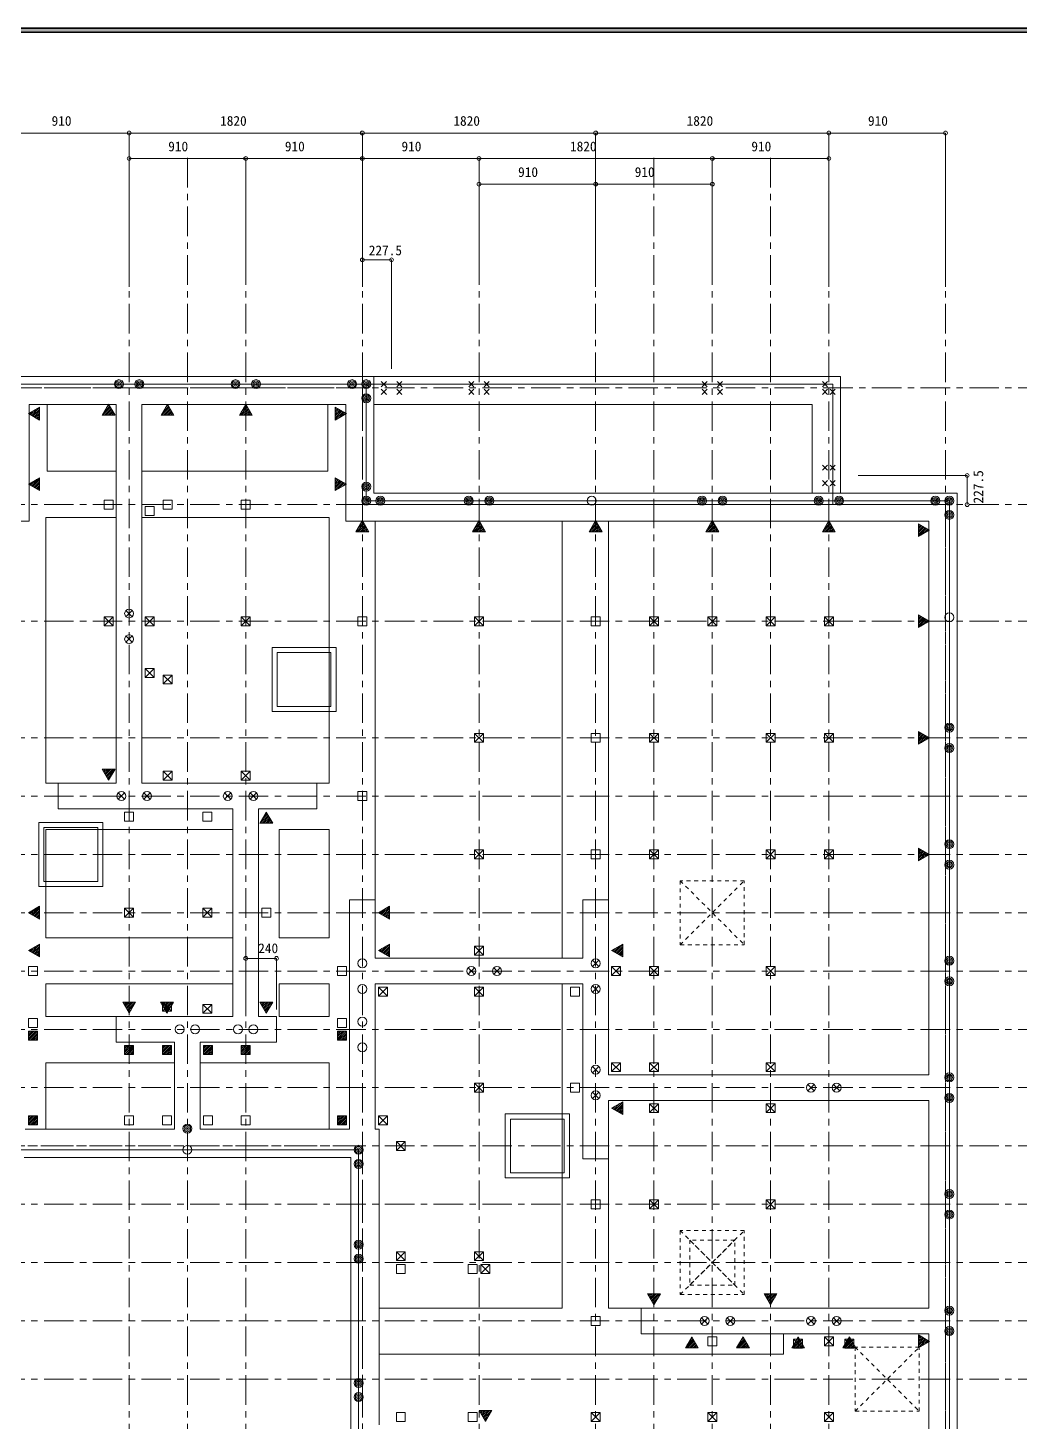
# Model space of a CAD drawing. Units: millimetres on the paper, scale 1:50. Extents: x -297 to 297, y -207 to 207.
# Drawn here: x -66.8 to 88, y -14.3 to 203.3 of the extents above; entities that cross this region are included whole.
import ezdxf
from ezdxf.enums import TextEntityAlignment as Align

# ---------------------------------------------------------------- set-up
doc = ezdxf.new("R2010")
doc.units = ezdxf.units.MM
doc.linetypes.add('USER2', pattern=[7.6, 4.6, -1, 1, -1])
doc.linetypes.add('USER4', pattern=[1.2, 0.6, -0.6])
for name, color, linetype, lineweight in [('0-1_画層21', 9, 'Continuous', 18), ('0-2_画層23', 9, 'Continuous', 18), ('0-3_画層33', 9, 'Continuous', 18), ('0-4_画層40', 9, 'USER2', 18), ('0-5_画層150', 7, 'Continuous', 9)]:
    doc.layers.add(name, color=color, linetype=linetype, lineweight=lineweight)
doc.styles.add('ＭＳ ゴシック', font='')
doc.styles.get('ＭＳ ゴシック').set_extended_font_data('MS Gothic')

msp = doc.modelspace()

# ---------------------------------------------------------------- linework, layer by layer
at = {"layer": '0-1_画層21'}
for p, q in [((-69.208, 186.918), (-51.008, 186.918)), ((-51.008, 186.918), (-51.008, 162.918)), ((-51.008, 186.918), (-14.608, 186.918)), ((-51.008, 186.918), (-51.008, 162.918)), ((-14.608, 186.918), (-14.608, 162.918)), ((-14.608, 186.918), (21.792, 186.918)), ((-14.608, 186.918), (-14.608, 162.918)), ((21.792, 186.918), (21.792, 162.918)), ((21.792, 186.918), (58.192, 186.918)), ((21.792, 186.918), (21.792, 162.918)), ((58.192, 186.918), (58.192, 162.918)), ((58.192, 186.918), (76.392, 186.918)), ((58.192, 186.918), (58.192, 162.918)), ((76.392, 186.918), (76.392, 162.918)), ((-51.008, 182.931), (-32.808, 182.931)), ((-51.008, 182.931), (-51.008, 166.931)), ((-32.808, 182.931), (-32.808, 166.931)), ((-32.808, 182.931), (-14.608, 182.931)), ((-32.808, 182.931), (-32.808, 166.931)), ((-14.608, 182.931), (-14.608, 166.931)), ((-14.608, 182.931), (3.592, 182.931)), ((-14.608, 182.931), (-14.608, 166.931)), ((3.592, 182.931), (3.592, 166.931)), ((3.592, 182.931), (39.992, 182.931)), ((3.592, 182.931), (3.592, 166.931)), ((39.992, 182.931), (39.992, 166.931)), ((39.992, 182.931), (58.192, 182.931)), ((39.992, 182.931), (39.992, 166.931)), ((58.192, 182.931), (58.192, 166.931)), ((3.592, 178.931), (21.792, 178.931)), ((3.592, 178.931), (3.592, 166.931)), ((21.792, 178.931), (39.992, 178.931)), ((21.792, 178.931), (21.792, 166.931)), ((21.792, 178.931), (21.792, 166.931)), ((39.992, 178.931), (39.992, 166.931)), ((-71.008, 148.924), (-12.808, 148.924)), ((-12.808, 148.924), (59.992, 148.924)), ((-12.808, 148.924), (-12.808, 130.724)), ((59.992, 148.924), (59.992, 130.724)), ((-53.008, 144.524), (-66.608, 144.524)), ((-66.608, 144.524), (-66.608, 126.324)), ((-63.808, 144.524), (-63.808, 134.124)), ((-53.008, 85.424), (-53.008, 144.524)), ((-17.208, 144.524), (-49.008, 144.524)), ((-49.008, 144.524), (-49.008, 85.424)), ((-20.008, 134.124), (-20.008, 144.524)), ((-17.208, 126.324), (-17.208, 144.524)), ((55.592, 144.524), (-12.808, 144.524)), ((55.592, 130.724), (55.592, 144.524)), ((-63.808, 134.124), (-53.008, 134.124)), ((-49.008, 134.124), (-20.008, 134.124)), ((-12.808, 130.724), (78.192, 130.724)), ((78.192, 130.724), (78.192, -73.076)), ((-66.608, 126.324), (-157.608, 126.324)), ((-64.008, 126.924), (-64.008, 85.424)), ((-53.008, 126.924), (-64.008, 126.924)), ((-19.808, 126.924), (-49.008, 126.924)), ((-19.808, 85.424), (-19.808, 126.924)), ((73.792, 126.324), (-17.208, 126.324)), ((-12.608, 126.324), (-12.608, 67.224)), ((16.592, 65.224), (16.592, 126.324)), ((23.792, 126.324), (23.792, 67.224)), ((73.792, 39.924), (73.792, 126.324)), ((-64.008, 85.424), (-62.108, 85.424)), ((-62.108, 85.424), (-53.008, 85.424)), ((-62.108, 81.424), (-62.108, 85.424)), ((-49.008, 85.424), (-21.708, 85.424)), ((-21.708, 85.424), (-19.808, 85.424)), ((-34.808, 81.424), (-62.108, 81.424)), ((-34.808, 49.024), (-34.808, 81.424)), ((-30.808, 81.424), (-30.808, 49.024)), ((-64.008, 78.224), (-64.008, 65.224)), ((-60.108, 78.224), (-64.008, 78.224)), ((-34.808, 78.224), (-62.108, 78.224)), ((-21.708, 78.224), (-27.608, 78.224)), ((-27.608, 78.224), (-27.608, 61.324)), ((-19.808, 78.224), (-23.708, 78.224)), ((-19.808, 65.224), (-19.808, 78.224)), ((-64.008, 67.224), (-64.008, 61.324)), ((-19.808, 61.324), (-19.808, 67.224)), ((-12.608, 67.224), (-12.608, 58.124)), ((16.592, 58.124), (16.592, 67.224)), ((19.792, 67.224), (23.792, 67.224)), ((19.792, 58.124), (19.792, 67.224)), ((23.792, 67.224), (23.792, 39.924)), ((-64.008, 61.324), (-34.808, 61.324)), ((-27.608, 61.324), (-19.808, 61.324)), ((-32.808, 58.092), (-28.008, 58.092)), ((-32.808, 58.092), (-32.808, 49.092)), ((-28.008, 58.092), (-28.008, 50.139)), ((-12.608, 58.124), (19.792, 58.124)), ((-64.008, 54.124), (-64.008, 49.024)), ((-34.808, 54.124), (-64.008, 54.124)), ((-19.808, 54.124), (-27.608, 54.124)), ((-27.608, 54.124), (-27.608, 49.024)), ((-19.808, 49.024), (-19.808, 54.124)), ((19.792, 54.124), (-12.608, 54.124)), ((-12.608, 54.124), (-12.608, 31.424)), ((16.592, 26.824), (16.592, 54.124)), ((-64.008, 49.024), (-53.008, 49.024)), ((-53.008, 49.024), (-34.808, 49.024)), ((-53.008, 45.024), (-53.008, 49.024)), ((-30.808, 49.024), (-28.008, 49.024)), ((-27.608, 49.024), (-19.808, 49.024)), ((-43.908, 45.024), (-53.008, 45.024)), ((-43.908, 31.424), (-43.908, 45.024)), ((-39.908, 45.024), (-39.908, 31.424)), ((-64.008, 41.824), (-64.008, 31.424)), ((-51.008, 41.824), (-64.008, 41.824)), ((-43.908, 41.824), (-51.008, 41.824)), ((-28.008, 41.824), (-39.908, 41.824)), ((-19.808, 41.824), (-28.008, 41.824)), ((-19.808, 31.424), (-19.808, 41.824)), ((23.792, 39.924), (73.792, 39.924)), ((73.792, 35.924), (23.792, 35.924)), ((23.792, 35.924), (23.792, 26.824)), ((73.792, 3.524), (73.792, 35.924)), ((-67.208, 31.424), (-43.908, 31.424)), ((-39.908, 31.424), (-16.608, 31.424)), ((-12.608, 31.424), (-12.008, 31.424)), ((-12.008, 31.424), (-12.008, -14.676)), ((16.592, 3.524), (16.592, 28.824)), ((-16.408, 27.024), (-67.408, 27.024)), ((-16.408, -69.476), (-16.408, 27.024)), ((23.792, 26.824), (23.792, 3.524)), ((-12.008, 3.524), (16.592, 3.524)), ((23.792, 3.524), (28.892, 3.524)), ((28.892, 3.524), (51.092, 3.524)), ((47.092, 3.524), (73.792, 3.524)), ((73.792, -0.476), (47.092, -0.476)), ((73.792, -68.676), (73.792, -0.476)), ((30.892, -3.676), (-12.008, -3.676))]:
    msp.add_line(p, q, dxfattribs=at)
for points in [[(-14.608, 167.124), (-10.058, 167.124), (-10.058, 150.124)], [(79.765, 128.924), (79.765, 133.474), (62.765, 133.474)], [(-21.708, 85.424), (-21.708, 81.424), (-30.808, 81.424)], [(-16.608, 31.424), (-16.608, 67.224), (-12.608, 67.224)], [(23.792, 26.824), (19.792, 26.824), (19.792, 54.124)], [(-28.008, 49.024), (-28.008, 45.024), (-39.908, 45.024)], [(51.092, -0.476), (28.892, -0.476), (28.892, 3.524)], [(51.092, -0.476), (51.092, -3.676), (28.892, -3.676)]]:
    msp.add_lwpolyline(points, dxfattribs=at)
for centre in [(-51.008, 186.918), (-51.008, 186.918), (-14.608, 186.918), (-14.608, 186.918), (21.792, 186.918), (21.792, 186.918), (58.192, 186.918), (58.192, 186.918), (76.392, 186.918), (-51.008, 182.931), (-32.808, 182.931), (-32.808, 182.931), (-14.608, 182.931), (-14.608, 182.931), (3.592, 182.931), (3.592, 182.931), (39.992, 182.931), (39.992, 182.931), (58.192, 182.931), (3.592, 178.931), (21.792, 178.931), (21.792, 178.931), (39.992, 178.931), (-14.608, 167.124), (-10.058, 167.124), (79.765, 133.474), (79.765, 128.924), (-32.808, 58.092), (-28.008, 58.092)]:
    msp.add_circle(centre, 0.3, dxfattribs=at)
at = {"layer": '0-2_画層23'}
for p, q in [((-11.658, 147.324), (-10.858, 148.124)), ((-10.858, 147.324), (-11.658, 148.124)), ((-9.258, 147.324), (-8.458, 148.124)), ((-8.458, 147.324), (-9.258, 148.124)), ((1.992, 147.324), (2.792, 148.124)), ((2.792, 147.324), (1.992, 148.124)), ((4.392, 147.324), (5.192, 148.124)), ((5.192, 147.324), (4.392, 148.124)), ((38.392, 147.324), (39.192, 148.124)), ((39.192, 147.324), (38.392, 148.124)), ((40.792, 147.324), (41.592, 148.124)), ((41.592, 147.324), (40.792, 148.124)), ((57.192, 147.324), (57.992, 148.124)), ((57.992, 147.324), (57.192, 148.124)), ((-11.658, 146.124), (-10.858, 146.924)), ((-10.858, 146.124), (-11.658, 146.924)), ((-9.258, 146.124), (-8.458, 146.924)), ((-8.458, 146.124), (-9.258, 146.924)), ((1.992, 146.124), (2.792, 146.924)), ((2.792, 146.124), (1.992, 146.924)), ((4.392, 146.124), (5.192, 146.924)), ((5.192, 146.124), (4.392, 146.924)), ((38.392, 146.124), (39.192, 146.924)), ((39.192, 146.124), (38.392, 146.924)), ((40.792, 146.124), (41.592, 146.924)), ((41.592, 146.124), (40.792, 146.924)), ((57.192, 146.124), (57.992, 146.924)), ((57.992, 146.124), (57.192, 146.924)), ((58.392, 146.124), (59.192, 146.924)), ((59.192, 146.124), (58.392, 146.924)), ((-66.38, 142.935), (-65.484, 143.831)), ((-66.201, 142.831), (-64.976, 144.056)), ((-66.021, 142.728), (-64.976, 143.773)), ((-55.14, 142.892), (-53.915, 144.117)), ((-54.915, 143.4), (-54.019, 144.296)), ((-54.857, 142.892), (-53.812, 143.938)), ((-54.574, 142.892), (-53.708, 143.758)), ((-54.529, 144.069), (-54.122, 144.475)), ((-45.94, 142.892), (-44.715, 144.117)), ((-45.715, 143.4), (-44.819, 144.296)), ((-45.657, 142.892), (-44.612, 143.938)), ((-45.374, 142.892), (-44.508, 143.758)), ((-45.329, 144.069), (-44.922, 144.475)), ((-33.74, 142.892), (-32.515, 144.117)), ((-33.515, 143.4), (-32.619, 144.296)), ((-33.457, 142.892), (-32.412, 143.938)), ((-33.174, 142.892), (-32.308, 143.758)), ((-33.129, 144.069), (-32.722, 144.475)), ((-18.84, 143.89), (-18.691, 144.038)), ((-18.84, 143.607), (-18.512, 143.935)), ((-18.84, 143.324), (-18.333, 143.831)), ((-18.84, 143.041), (-18.153, 143.728)), ((-18.84, 142.758), (-17.974, 143.624)), ((-66.559, 143.038), (-66.153, 143.445)), ((-65.842, 142.624), (-64.976, 143.49)), ((-65.663, 142.521), (-64.976, 143.207)), ((-65.483, 142.417), (-64.976, 142.925)), ((-65.304, 142.314), (-64.976, 142.642)), ((-65.125, 142.21), (-64.976, 142.359)), ((-54.291, 142.892), (-53.605, 143.579)), ((-54.008, 142.892), (-53.501, 143.4)), ((-53.726, 142.892), (-53.397, 143.22)), ((-53.443, 142.892), (-53.294, 143.041)), ((-45.091, 142.892), (-44.405, 143.579)), ((-44.808, 142.892), (-44.301, 143.4)), ((-44.526, 142.892), (-44.197, 143.22)), ((-44.243, 142.892), (-44.094, 143.041)), ((-32.891, 142.892), (-32.205, 143.579)), ((-32.608, 142.892), (-32.101, 143.4)), ((-32.326, 142.892), (-31.997, 143.22)), ((-32.043, 142.892), (-31.894, 143.041)), ((-18.84, 142.475), (-17.795, 143.521)), ((-18.84, 142.193), (-17.615, 143.417)), ((-18.332, 142.417), (-17.436, 143.314)), ((-17.663, 142.804), (-17.257, 143.21)), ((57.192, 134.274), (57.992, 135.074)), ((57.992, 134.274), (57.192, 135.074)), ((58.392, 134.274), (59.192, 135.074)), ((59.192, 134.274), (58.392, 135.074)), ((-66.38, 131.935), (-65.484, 132.831)), ((-66.201, 131.831), (-64.976, 133.056)), ((-66.021, 131.728), (-64.976, 132.773)), ((-18.84, 132.89), (-18.691, 133.038)), ((-18.84, 132.607), (-18.512, 132.935)), ((-18.84, 132.324), (-18.333, 132.831)), ((-66.559, 132.038), (-66.153, 132.445)), ((-65.842, 131.624), (-64.976, 132.49)), ((-65.663, 131.521), (-64.976, 132.207)), ((-65.483, 131.417), (-64.976, 131.925)), ((-65.304, 131.314), (-64.976, 131.642)), ((-65.125, 131.21), (-64.976, 131.359)), ((-18.84, 132.041), (-18.153, 132.728)), ((-18.84, 131.758), (-17.974, 132.624)), ((-18.84, 131.475), (-17.795, 132.521)), ((-18.84, 131.193), (-17.615, 132.417)), ((-18.332, 131.417), (-17.436, 132.314)), ((-17.663, 131.804), (-17.257, 132.21)), ((57.192, 131.874), (57.992, 132.674)), ((57.992, 131.874), (57.192, 132.674)), ((58.392, 131.874), (59.192, 132.674)), ((59.192, 131.874), (58.392, 132.674)), ((-14.929, 125.869), (-14.522, 126.275)), ((3.271, 125.869), (3.678, 126.275)), ((21.471, 125.869), (21.878, 126.275)), ((39.671, 125.869), (40.078, 126.275)), ((57.871, 125.869), (58.278, 126.275)), ((-15.54, 124.692), (-14.315, 125.917)), ((-15.315, 125.2), (-14.419, 126.096)), ((-15.257, 124.692), (-14.212, 125.738)), ((-14.974, 124.692), (-14.108, 125.558)), ((-14.691, 124.692), (-14.005, 125.379)), ((-14.408, 124.692), (-13.901, 125.2)), ((-14.126, 124.692), (-13.797, 125.02)), ((-13.843, 124.692), (-13.694, 124.841)), ((2.66, 124.692), (3.885, 125.917)), ((2.885, 125.2), (3.781, 126.096)), ((2.943, 124.692), (3.988, 125.738)), ((3.226, 124.692), (4.092, 125.558)), ((3.509, 124.692), (4.195, 125.379)), ((3.792, 124.692), (4.299, 125.2)), ((4.074, 124.692), (4.403, 125.02)), ((4.357, 124.692), (4.506, 124.841)), ((20.86, 124.692), (22.085, 125.917)), ((21.085, 125.2), (21.981, 126.096)), ((21.143, 124.692), (22.188, 125.738)), ((21.426, 124.692), (22.292, 125.558)), ((21.709, 124.692), (22.395, 125.379)), ((21.992, 124.692), (22.499, 125.2)), ((22.274, 124.692), (22.603, 125.02)), ((22.557, 124.692), (22.706, 124.841)), ((39.06, 124.692), (40.285, 125.917)), ((39.285, 125.2), (40.181, 126.096)), ((39.343, 124.692), (40.388, 125.738)), ((39.626, 124.692), (40.492, 125.558)), ((39.909, 124.692), (40.595, 125.379)), ((40.192, 124.692), (40.699, 125.2)), ((40.474, 124.692), (40.803, 125.02)), ((40.757, 124.692), (40.906, 124.841)), ((57.26, 124.692), (58.485, 125.917)), ((57.485, 125.2), (58.381, 126.096)), ((57.543, 124.692), (58.588, 125.738)), ((57.826, 124.692), (58.692, 125.558)), ((58.109, 124.692), (58.795, 125.379)), ((58.392, 124.692), (58.899, 125.2)), ((58.674, 124.692), (59.003, 125.02)), ((58.957, 124.692), (59.106, 124.841)), ((72.16, 125.69), (72.309, 125.838)), ((72.16, 125.407), (72.488, 125.735)), ((72.16, 125.124), (72.667, 125.631)), ((72.16, 124.841), (72.847, 125.528)), ((72.16, 124.558), (73.026, 125.424)), ((72.16, 124.275), (73.205, 125.321)), ((72.16, 123.993), (73.385, 125.217)), ((72.668, 124.217), (73.564, 125.114)), ((73.337, 124.604), (73.743, 125.01)), ((-54.908, 110.024), (-53.508, 111.424)), ((-53.508, 110.024), (-54.908, 111.424)), ((-51.503, 111.429), (-50.513, 112.419)), ((-50.513, 111.429), (-51.503, 112.419)), ((-48.508, 110.024), (-47.108, 111.424)), ((-47.108, 110.024), (-48.508, 111.424)), ((-33.508, 110.024), (-32.108, 111.424)), ((-32.108, 110.024), (-33.508, 111.424)), ((2.892, 110.024), (4.292, 111.424)), ((4.292, 110.024), (2.892, 111.424)), ((30.192, 110.024), (31.592, 111.424)), ((31.592, 110.024), (30.192, 111.424)), ((39.292, 110.024), (40.692, 111.424)), ((40.692, 110.024), (39.292, 111.424)), ((48.392, 110.024), (49.792, 111.424)), ((49.792, 110.024), (48.392, 111.424)), ((57.492, 110.024), (58.892, 111.424)), ((58.892, 110.024), (57.492, 111.424)), ((72.16, 111.49), (72.309, 111.638)), ((72.16, 111.207), (72.488, 111.535)), ((72.16, 110.924), (72.667, 111.431)), ((72.16, 110.641), (72.847, 111.328)), ((72.16, 110.358), (73.026, 111.224)), ((72.16, 110.075), (73.205, 111.121)), ((72.16, 109.793), (73.385, 111.017)), ((72.668, 110.017), (73.564, 110.914)), ((73.337, 110.404), (73.743, 110.81)), ((-51.503, 107.429), (-50.513, 108.419)), ((-50.513, 107.429), (-51.503, 108.419)), ((-48.508, 101.924), (-47.108, 103.324)), ((-47.108, 101.924), (-48.508, 103.324)), ((-45.708, 100.924), (-44.308, 102.324)), ((-44.308, 100.924), (-45.708, 102.324)), ((2.892, 91.824), (4.292, 93.224)), ((4.292, 91.824), (2.892, 93.224)), ((30.192, 91.824), (31.592, 93.224)), ((31.592, 91.824), (30.192, 93.224)), ((48.392, 91.824), (49.792, 93.224)), ((49.792, 91.824), (48.392, 93.224)), ((57.492, 91.824), (58.892, 93.224)), ((58.892, 91.824), (57.492, 93.224)), ((72.16, 93.29), (72.309, 93.438)), ((72.16, 93.007), (72.488, 93.335)), ((72.16, 92.724), (72.667, 93.231)), ((72.16, 92.441), (72.847, 93.128)), ((72.16, 92.158), (73.026, 93.024)), ((72.16, 91.875), (73.205, 92.921)), ((72.16, 91.593), (73.385, 92.817)), ((72.668, 91.817), (73.564, 92.714)), ((73.337, 92.204), (73.743, 92.61)), ((-55.122, 87.508), (-54.973, 87.656)), ((-55.019, 87.328), (-54.691, 87.656)), ((-54.915, 87.149), (-54.408, 87.656)), ((-54.812, 86.97), (-54.125, 87.656)), ((-54.708, 86.79), (-53.842, 87.656)), ((-54.605, 86.611), (-53.559, 87.656)), ((-54.501, 86.432), (-53.276, 87.656)), ((-54.397, 86.252), (-53.501, 87.149)), ((-45.708, 85.924), (-44.308, 87.324)), ((-44.308, 85.924), (-45.708, 87.324)), ((-33.508, 85.924), (-32.108, 87.324)), ((-32.108, 85.924), (-33.508, 87.324)), ((-54.294, 86.073), (-53.888, 86.479)), ((-52.703, 82.929), (-51.713, 83.919)), ((-51.713, 82.929), (-52.703, 83.919)), ((-48.703, 82.929), (-47.713, 83.919)), ((-47.713, 82.929), (-48.703, 83.919)), ((-36.103, 82.929), (-35.113, 83.919)), ((-35.113, 82.929), (-36.103, 83.919)), ((-32.103, 82.929), (-31.113, 83.919)), ((-31.113, 82.929), (-32.103, 83.919)), ((-30.315, 79.7), (-29.419, 80.596)), ((-29.929, 80.369), (-29.522, 80.775)), ((-30.54, 79.192), (-29.315, 80.417)), ((-30.257, 79.192), (-29.212, 80.238)), ((-29.974, 79.192), (-29.108, 80.058)), ((-29.691, 79.192), (-29.005, 79.879)), ((-29.408, 79.192), (-28.901, 79.7)), ((-29.126, 79.192), (-28.797, 79.52)), ((-28.843, 79.192), (-28.694, 79.341)), ((2.892, 73.624), (4.292, 75.024)), ((4.292, 73.624), (2.892, 75.024)), ((30.192, 73.624), (31.592, 75.024)), ((31.592, 73.624), (30.192, 75.024)), ((48.392, 73.624), (49.792, 75.024)), ((49.792, 73.624), (48.392, 75.024)), ((57.492, 73.624), (58.892, 75.024)), ((58.892, 73.624), (57.492, 75.024)), ((72.16, 75.09), (72.309, 75.238)), ((72.16, 74.807), (72.488, 75.135)), ((72.16, 74.524), (72.667, 75.031)), ((72.16, 74.241), (72.847, 74.928)), ((72.16, 73.958), (73.026, 74.824)), ((72.16, 73.675), (73.205, 74.721)), ((72.16, 73.393), (73.385, 74.617)), ((72.668, 73.617), (73.564, 74.514)), ((73.337, 74.004), (73.743, 74.41)), ((-66.559, 65.138), (-66.153, 65.545)), ((-66.38, 65.035), (-65.484, 65.931)), ((-66.201, 64.931), (-64.976, 66.156)), ((-66.021, 64.828), (-64.976, 65.873)), ((-65.842, 64.724), (-64.976, 65.59)), ((-65.663, 64.621), (-64.976, 65.307)), ((-51.708, 64.524), (-50.308, 65.924)), ((-50.308, 64.524), (-51.708, 65.924)), ((-39.508, 64.524), (-38.108, 65.924)), ((-38.108, 64.524), (-39.508, 65.924)), ((-11.959, 65.138), (-11.553, 65.545)), ((-11.78, 65.035), (-10.884, 65.931)), ((-11.601, 64.931), (-10.376, 66.156)), ((-11.421, 64.828), (-10.376, 65.873)), ((-11.242, 64.724), (-10.376, 65.59)), ((-11.063, 64.621), (-10.376, 65.307)), ((-65.483, 64.517), (-64.976, 65.025)), ((-65.304, 64.414), (-64.976, 64.742)), ((-65.125, 64.31), (-64.976, 64.459)), ((-10.883, 64.517), (-10.376, 65.025)), ((-10.704, 64.414), (-10.376, 64.742)), ((-10.525, 64.31), (-10.376, 64.459)), ((-66.559, 59.238), (-66.153, 59.645)), ((-66.38, 59.135), (-65.484, 60.031)), ((-66.201, 59.031), (-64.976, 60.256)), ((-66.021, 58.928), (-64.976, 59.973)), ((-65.842, 58.824), (-64.976, 59.69)), ((-65.663, 58.721), (-64.976, 59.407)), ((-65.483, 58.617), (-64.976, 59.125)), ((-65.304, 58.514), (-64.976, 58.842)), ((-11.959, 59.238), (-11.553, 59.645)), ((-11.78, 59.135), (-10.884, 60.031)), ((-11.601, 59.031), (-10.376, 60.256)), ((-11.421, 58.928), (-10.376, 59.973)), ((-11.242, 58.824), (-10.376, 59.69)), ((-11.063, 58.721), (-10.376, 59.407)), ((-10.883, 58.617), (-10.376, 59.125)), ((-10.704, 58.514), (-10.376, 58.842)), ((2.892, 58.624), (4.292, 60.024)), ((4.292, 58.624), (2.892, 60.024)), ((24.441, 59.238), (24.847, 59.645)), ((24.62, 59.135), (25.516, 60.031)), ((24.799, 59.031), (26.024, 60.256)), ((24.979, 58.928), (26.024, 59.973)), ((25.158, 58.824), (26.024, 59.69)), ((25.337, 58.721), (26.024, 59.407)), ((25.517, 58.617), (26.024, 59.125)), ((25.696, 58.514), (26.024, 58.842)), ((-65.125, 58.41), (-64.976, 58.559)), ((-10.525, 58.41), (-10.376, 58.559)), ((1.897, 55.629), (2.887, 56.619)), ((2.887, 55.629), (1.897, 56.619)), ((5.897, 55.629), (6.887, 56.619)), ((6.887, 55.629), (5.897, 56.619)), ((21.297, 56.829), (22.287, 57.819)), ((22.287, 56.829), (21.297, 57.819)), ((24.292, 55.424), (25.692, 56.824)), ((25.692, 55.424), (24.292, 56.824)), ((25.875, 58.41), (26.024, 58.559)), ((30.192, 55.424), (31.592, 56.824)), ((31.592, 55.424), (30.192, 56.824)), ((48.392, 55.424), (49.792, 56.824)), ((49.792, 55.424), (48.392, 56.824)), ((-12.108, 52.224), (-10.708, 53.624)), ((-10.708, 52.224), (-12.108, 53.624)), ((2.892, 52.224), (4.292, 53.624)), ((4.292, 52.224), (2.892, 53.624)), ((21.297, 52.829), (22.287, 53.819)), ((22.287, 52.829), (21.297, 53.819)), ((-51.922, 51.108), (-51.773, 51.256)), ((-51.819, 50.928), (-51.491, 51.256)), ((-51.715, 50.749), (-51.208, 51.256)), ((-51.612, 50.57), (-50.925, 51.256)), ((-51.508, 50.39), (-50.642, 51.256)), ((-51.405, 50.211), (-50.359, 51.256)), ((-51.301, 50.032), (-50.076, 51.256)), ((-51.197, 49.852), (-50.301, 50.749)), ((-51.094, 49.673), (-50.688, 50.079)), ((-46.022, 51.108), (-45.873, 51.256)), ((-45.919, 50.928), (-45.591, 51.256)), ((-45.815, 50.749), (-45.308, 51.256)), ((-45.808, 49.874), (-44.408, 51.274)), ((-44.408, 49.874), (-45.808, 51.274)), ((-45.712, 50.57), (-45.025, 51.256)), ((-45.608, 50.39), (-44.742, 51.256)), ((-45.505, 50.211), (-44.459, 51.256)), ((-45.401, 50.032), (-44.176, 51.256)), ((-45.297, 49.852), (-44.401, 50.749)), ((-45.194, 49.673), (-44.788, 50.079)), ((-39.508, 49.524), (-38.108, 50.924)), ((-38.108, 49.524), (-39.508, 50.924)), ((-30.522, 51.108), (-30.373, 51.256)), ((-30.419, 50.928), (-30.091, 51.256)), ((-30.315, 50.749), (-29.808, 51.256)), ((-30.212, 50.57), (-29.525, 51.256)), ((-30.108, 50.39), (-29.242, 51.256)), ((-30.005, 50.211), (-28.959, 51.256)), ((-29.901, 50.032), (-28.676, 51.256)), ((-29.797, 49.852), (-28.901, 50.749)), ((-29.694, 49.673), (-29.288, 50.079)), ((-66.708, 45.324), (-65.308, 46.724)), ((-66.708, 45.607), (-65.591, 46.724)), ((-66.708, 45.89), (-65.874, 46.724)), ((-66.708, 46.173), (-66.157, 46.724)), ((-66.708, 46.456), (-66.439, 46.724)), ((-66.425, 45.324), (-65.308, 46.441)), ((-66.142, 45.324), (-65.308, 46.159)), ((-65.86, 45.324), (-65.308, 45.876)), ((-18.508, 45.324), (-17.108, 46.724)), ((-18.508, 45.607), (-17.391, 46.724)), ((-18.508, 45.89), (-17.674, 46.724)), ((-18.508, 46.173), (-17.957, 46.724)), ((-18.508, 46.456), (-18.239, 46.724)), ((-18.225, 45.324), (-17.108, 46.441)), ((-17.942, 45.324), (-17.108, 46.159)), ((-17.66, 45.324), (-17.108, 45.876)), ((-65.577, 45.324), (-65.308, 45.593)), ((-51.708, 43.124), (-50.308, 44.524)), ((-51.708, 43.407), (-50.591, 44.524)), ((-51.708, 43.69), (-50.874, 44.524)), ((-51.708, 43.973), (-51.157, 44.524)), ((-51.708, 44.256), (-51.439, 44.524)), ((-51.425, 43.124), (-50.308, 44.241)), ((-51.142, 43.124), (-50.308, 43.959)), ((-50.86, 43.124), (-50.308, 43.676)), ((-45.808, 43.124), (-44.408, 44.524)), ((-45.808, 43.407), (-44.691, 44.524)), ((-45.808, 43.69), (-44.974, 44.524)), ((-45.808, 43.973), (-45.257, 44.524)), ((-45.808, 44.256), (-45.539, 44.524)), ((-45.525, 43.124), (-44.408, 44.241)), ((-45.242, 43.124), (-44.408, 43.959)), ((-44.96, 43.124), (-44.408, 43.676)), ((-39.408, 43.124), (-38.008, 44.524)), ((-39.408, 43.407), (-38.291, 44.524)), ((-39.408, 43.69), (-38.574, 44.524)), ((-39.408, 43.973), (-38.857, 44.524)), ((-39.408, 44.256), (-39.139, 44.524)), ((-39.125, 43.124), (-38.008, 44.241)), ((-38.842, 43.124), (-38.008, 43.959)), ((-38.56, 43.124), (-38.008, 43.676)), ((-33.508, 43.124), (-32.108, 44.524)), ((-33.508, 43.407), (-32.391, 44.524)), ((-33.508, 43.69), (-32.674, 44.524)), ((-33.508, 43.973), (-32.957, 44.524)), ((-33.508, 44.256), (-33.239, 44.524)), ((-33.225, 43.124), (-32.108, 44.241)), ((-32.942, 43.124), (-32.108, 43.959)), ((-32.66, 43.124), (-32.108, 43.676)), ((-17.377, 45.324), (-17.108, 45.593)), ((-50.577, 43.124), (-50.308, 43.393)), ((-44.677, 43.124), (-44.408, 43.393)), ((-38.277, 43.124), (-38.008, 43.393)), ((-32.377, 43.124), (-32.108, 43.393)), ((24.292, 40.424), (25.692, 41.824)), ((25.692, 40.424), (24.292, 41.824)), ((30.192, 40.424), (31.592, 41.824)), ((31.592, 40.424), (30.192, 41.824)), ((48.392, 40.424), (49.792, 41.824)), ((49.792, 40.424), (48.392, 41.824)), ((21.297, 40.229), (22.287, 41.219)), ((22.287, 40.229), (21.297, 41.219)), ((2.892, 37.224), (4.292, 38.624)), ((4.292, 37.224), (2.892, 38.624)), ((21.297, 36.229), (22.287, 37.219)), ((22.287, 36.229), (21.297, 37.219)), ((54.897, 37.429), (55.887, 38.419)), ((55.887, 37.429), (54.897, 38.419)), ((58.897, 37.429), (59.887, 38.419)), ((59.887, 37.429), (58.897, 38.419)), ((24.441, 34.638), (24.847, 35.045)), ((24.62, 34.535), (25.516, 35.431)), ((24.799, 34.431), (26.024, 35.656)), ((24.979, 34.328), (26.024, 35.373)), ((25.158, 34.224), (26.024, 35.09)), ((30.192, 34.024), (31.592, 35.424)), ((31.592, 34.024), (30.192, 35.424)), ((48.392, 34.024), (49.792, 35.424)), ((49.792, 34.024), (48.392, 35.424)), ((-66.708, 32.124), (-65.308, 33.524)), ((-66.708, 32.407), (-65.591, 33.524)), ((-66.708, 32.69), (-65.874, 33.524)), ((-66.708, 32.973), (-66.157, 33.524)), ((-66.708, 33.256), (-66.439, 33.524)), ((-66.425, 32.124), (-65.308, 33.241)), ((-66.142, 32.124), (-65.308, 32.959)), ((-65.86, 32.124), (-65.308, 32.676)), ((-18.508, 32.124), (-17.108, 33.524)), ((-18.508, 32.407), (-17.391, 33.524)), ((-18.508, 32.69), (-17.674, 33.524)), ((-18.508, 32.973), (-17.957, 33.524)), ((-18.508, 33.256), (-18.239, 33.524)), ((-18.225, 32.124), (-17.108, 33.241)), ((-17.942, 32.124), (-17.108, 32.959)), ((-17.66, 32.124), (-17.108, 32.676)), ((-12.108, 32.124), (-10.708, 33.524)), ((-10.708, 32.124), (-12.108, 33.524)), ((25.337, 34.121), (26.024, 34.807)), ((25.517, 34.017), (26.024, 34.525)), ((25.696, 33.914), (26.024, 34.242)), ((25.875, 33.81), (26.024, 33.959)), ((-65.577, 32.124), (-65.308, 32.393)), ((-17.377, 32.124), (-17.108, 32.393)), ((-9.308, 28.124), (-7.908, 29.524)), ((-7.908, 28.124), (-9.308, 29.524)), ((30.192, 19.024), (31.592, 20.424)), ((31.592, 19.024), (30.192, 20.424)), ((48.392, 19.024), (49.792, 20.424)), ((49.792, 19.024), (48.392, 20.424)), ((-9.308, 10.924), (-7.908, 12.324)), ((-7.908, 10.924), (-9.308, 12.324)), ((2.892, 10.924), (4.292, 12.324)), ((4.292, 10.924), (2.892, 12.324)), ((3.892, 8.924), (5.292, 10.324)), ((5.292, 8.924), (3.892, 10.324)), ((29.978, 5.608), (30.127, 5.756)), ((30.081, 5.428), (30.409, 5.756)), ((30.185, 5.249), (30.692, 5.756)), ((30.288, 5.07), (30.975, 5.756)), ((30.392, 4.89), (31.258, 5.756)), ((30.495, 4.711), (31.541, 5.756)), ((30.599, 4.532), (31.824, 5.756)), ((30.703, 4.352), (31.599, 5.249)), ((30.806, 4.173), (31.212, 4.579)), ((48.178, 5.608), (48.327, 5.756)), ((48.281, 5.428), (48.609, 5.756)), ((48.385, 5.249), (48.892, 5.756)), ((48.488, 5.07), (49.175, 5.756)), ((48.592, 4.89), (49.458, 5.756)), ((48.695, 4.711), (49.741, 5.756)), ((48.799, 4.532), (50.024, 5.756)), ((48.903, 4.352), (49.799, 5.249)), ((49.006, 4.173), (49.412, 4.579)), ((38.297, 1.029), (39.287, 2.019)), ((39.287, 1.029), (38.297, 2.019)), ((42.297, 1.029), (43.287, 2.019)), ((43.287, 1.029), (42.297, 2.019)), ((54.897, 1.029), (55.887, 2.019)), ((55.887, 1.029), (54.897, 2.019)), ((58.897, 1.029), (59.887, 2.019)), ((59.887, 1.029), (58.897, 2.019)), ((35.86, -2.708), (37.085, -1.483)), ((36.085, -2.2), (36.981, -1.304)), ((36.143, -2.708), (37.188, -1.662)), ((36.426, -2.708), (37.292, -1.842)), ((36.471, -1.531), (36.878, -1.125)), ((36.709, -2.708), (37.395, -2.021)), ((43.86, -2.708), (45.085, -1.483)), ((44.085, -2.2), (44.981, -1.304)), ((44.143, -2.708), (45.188, -1.662)), ((44.426, -2.708), (45.292, -1.842)), ((44.471, -1.531), (44.878, -1.125)), ((44.709, -2.708), (45.395, -2.021)), ((52.46, -2.708), (53.685, -1.483)), ((52.685, -2.2), (53.581, -1.304)), ((52.692, -2.726), (54.092, -1.326)), ((54.092, -2.726), (52.692, -1.326)), ((52.743, -2.708), (53.788, -1.662)), ((53.026, -2.708), (53.892, -1.842)), ((53.071, -1.531), (53.478, -1.125)), ((53.309, -2.708), (53.995, -2.021)), ((57.492, -2.376), (58.892, -0.976)), ((58.892, -2.376), (57.492, -0.976)), ((60.46, -2.708), (61.685, -1.483)), ((60.685, -2.2), (61.581, -1.304)), ((60.692, -2.726), (62.092, -1.326)), ((62.092, -2.726), (60.692, -1.326)), ((60.743, -2.708), (61.788, -1.662)), ((61.026, -2.708), (61.892, -1.842)), ((61.071, -1.531), (61.478, -1.125)), ((61.309, -2.708), (61.995, -2.021)), ((72.16, -0.91), (72.309, -0.762)), ((72.16, -1.193), (72.488, -0.865)), ((72.16, -1.476), (72.667, -0.969)), ((72.16, -1.759), (72.847, -1.072)), ((72.16, -2.042), (73.026, -1.176)), ((72.16, -2.325), (73.205, -1.279)), ((72.16, -2.607), (73.385, -1.383)), ((72.668, -2.383), (73.564, -1.486)), ((73.337, -1.996), (73.743, -1.59)), ((36.992, -2.708), (37.499, -2.2)), ((37.274, -2.708), (37.603, -2.38)), ((37.557, -2.708), (37.706, -2.559)), ((44.992, -2.708), (45.499, -2.2)), ((45.274, -2.708), (45.603, -2.38)), ((45.557, -2.708), (45.706, -2.559)), ((53.592, -2.708), (54.099, -2.2)), ((53.874, -2.708), (54.203, -2.38)), ((54.157, -2.708), (54.306, -2.559)), ((61.592, -2.708), (62.099, -2.2)), ((61.874, -2.708), (62.203, -2.38)), ((62.157, -2.708), (62.306, -2.559)), ((3.678, -12.592), (3.827, -12.444)), ((3.781, -12.772), (4.109, -12.444)), ((3.885, -12.951), (4.392, -12.444)), ((3.988, -13.13), (4.675, -12.444)), ((4.092, -13.31), (4.958, -12.444)), ((4.195, -13.489), (5.241, -12.444)), ((4.299, -13.668), (5.524, -12.444)), ((4.403, -13.848), (5.299, -12.951)), ((21.092, -14.176), (22.492, -12.776)), ((22.492, -14.176), (21.092, -12.776)), ((39.292, -14.176), (40.692, -12.776)), ((40.692, -14.176), (39.292, -12.776)), ((57.492, -14.176), (58.892, -12.776)), ((58.892, -14.176), (57.492, -12.776)), ((4.506, -14.027), (4.912, -13.621))]:
    msp.add_line(p, q, dxfattribs=at)
at = {"layer": '0-2_画層23', "linetype": 'USER4'}
for p, q in [((34.992, 60.224), (44.992, 70.224)), ((34.992, 70.224), (44.992, 60.224)), ((34.992, 5.624), (44.992, 15.624)), ((34.992, 15.624), (44.992, 5.624)), ((36.492, 7.124), (43.492, 14.124)), ((36.492, 14.124), (43.492, 7.124)), ((62.292, -12.576), (72.292, -2.576)), ((62.292, -2.576), (72.292, -12.576))]:
    msp.add_line(p, q, dxfattribs=at)
at = {"layer": '0-2_画層23'}
for points in [[(-66.708, 143.124), (-64.976, 142.124), (-64.976, 144.124)], [(-54.208, 144.624), (-55.208, 142.892), (-53.208, 142.892)], [(-45.008, 144.624), (-46.008, 142.892), (-44.008, 142.892)], [(-32.808, 144.624), (-33.808, 142.892), (-31.808, 142.892)], [(-17.108, 143.124), (-18.84, 144.124), (-18.84, 142.124)], [(-66.708, 132.124), (-64.976, 131.124), (-64.976, 133.124)], [(-17.108, 132.124), (-18.84, 133.124), (-18.84, 131.124)], [(-54.908, 128.224), (-53.508, 128.224), (-53.508, 129.624), (-54.908, 129.624)], [(-48.508, 127.224), (-47.108, 127.224), (-47.108, 128.624), (-48.508, 128.624)], [(-45.708, 128.224), (-44.308, 128.224), (-44.308, 129.624), (-45.708, 129.624)], [(-33.508, 128.224), (-32.108, 128.224), (-32.108, 129.624), (-33.508, 129.624)], [(-14.608, 126.424), (-15.608, 124.692), (-13.608, 124.692)], [(3.592, 126.424), (2.592, 124.692), (4.592, 124.692)], [(21.792, 126.424), (20.792, 124.692), (22.792, 124.692)], [(39.992, 126.424), (38.992, 124.692), (40.992, 124.692)], [(58.192, 126.424), (57.192, 124.692), (59.192, 124.692)], [(73.892, 124.924), (72.16, 125.924), (72.16, 123.924)], [(-54.908, 110.024), (-53.508, 110.024), (-53.508, 111.424), (-54.908, 111.424)], [(-48.508, 110.024), (-47.108, 110.024), (-47.108, 111.424), (-48.508, 111.424)], [(-33.508, 110.024), (-32.108, 110.024), (-32.108, 111.424), (-33.508, 111.424)], [(-15.308, 110.024), (-13.908, 110.024), (-13.908, 111.424), (-15.308, 111.424)], [(2.892, 110.024), (4.292, 110.024), (4.292, 111.424), (2.892, 111.424)], [(21.092, 110.024), (22.492, 110.024), (22.492, 111.424), (21.092, 111.424)], [(30.192, 110.024), (31.592, 110.024), (31.592, 111.424), (30.192, 111.424)], [(39.292, 110.024), (40.692, 110.024), (40.692, 111.424), (39.292, 111.424)], [(48.392, 110.024), (49.792, 110.024), (49.792, 111.424), (48.392, 111.424)], [(57.492, 110.024), (58.892, 110.024), (58.892, 111.424), (57.492, 111.424)], [(73.892, 110.724), (72.16, 111.724), (72.16, 109.724)], [(-18.708, 106.624), (-28.708, 106.624), (-28.708, 96.624), (-18.708, 96.624)], [(-19.508, 105.824), (-27.908, 105.824), (-27.908, 97.424), (-19.508, 97.424)], [(-48.508, 101.924), (-47.108, 101.924), (-47.108, 103.324), (-48.508, 103.324)], [(-45.708, 100.924), (-44.308, 100.924), (-44.308, 102.324), (-45.708, 102.324)], [(2.892, 91.824), (4.292, 91.824), (4.292, 93.224), (2.892, 93.224)], [(21.092, 91.824), (22.492, 91.824), (22.492, 93.224), (21.092, 93.224)], [(30.192, 91.824), (31.592, 91.824), (31.592, 93.224), (30.192, 93.224)], [(48.392, 91.824), (49.792, 91.824), (49.792, 93.224), (48.392, 93.224)], [(57.492, 91.824), (58.892, 91.824), (58.892, 93.224), (57.492, 93.224)], [(73.892, 92.524), (72.16, 93.524), (72.16, 91.524)], [(-54.208, 85.924), (-53.208, 87.656), (-55.208, 87.656)], [(-45.708, 85.924), (-44.308, 85.924), (-44.308, 87.324), (-45.708, 87.324)], [(-33.508, 85.924), (-32.108, 85.924), (-32.108, 87.324), (-33.508, 87.324)], [(-15.308, 82.724), (-13.908, 82.724), (-13.908, 84.124), (-15.308, 84.124)], [(-51.708, 79.524), (-50.308, 79.524), (-50.308, 80.924), (-51.708, 80.924)], [(-39.508, 79.524), (-38.108, 79.524), (-38.108, 80.924), (-39.508, 80.924)], [(-29.608, 80.924), (-30.608, 79.192), (-28.608, 79.192)], [(-55.108, 79.324), (-65.108, 79.324), (-65.108, 69.324), (-55.108, 69.324)], [(-55.908, 78.524), (-64.308, 78.524), (-64.308, 70.124), (-55.908, 70.124)], [(2.892, 73.624), (4.292, 73.624), (4.292, 75.024), (2.892, 75.024)], [(21.092, 73.624), (22.492, 73.624), (22.492, 75.024), (21.092, 75.024)], [(30.192, 73.624), (31.592, 73.624), (31.592, 75.024), (30.192, 75.024)], [(48.392, 73.624), (49.792, 73.624), (49.792, 75.024), (48.392, 75.024)], [(57.492, 73.624), (58.892, 73.624), (58.892, 75.024), (57.492, 75.024)], [(73.892, 74.324), (72.16, 75.324), (72.16, 73.324)], [(-66.708, 65.224), (-64.976, 64.224), (-64.976, 66.224)], [(-51.708, 64.524), (-50.308, 64.524), (-50.308, 65.924), (-51.708, 65.924)], [(-39.508, 64.524), (-38.108, 64.524), (-38.108, 65.924), (-39.508, 65.924)], [(-30.308, 64.524), (-28.908, 64.524), (-28.908, 65.924), (-30.308, 65.924)], [(-12.108, 65.224), (-10.376, 64.224), (-10.376, 66.224)], [(-66.708, 59.324), (-64.976, 58.324), (-64.976, 60.324)], [(-12.108, 59.324), (-10.376, 58.324), (-10.376, 60.324)], [(2.892, 58.624), (4.292, 58.624), (4.292, 60.024), (2.892, 60.024)], [(24.292, 59.324), (26.024, 58.324), (26.024, 60.324)], [(-66.708, 55.424), (-65.308, 55.424), (-65.308, 56.824), (-66.708, 56.824)], [(-18.508, 55.424), (-17.108, 55.424), (-17.108, 56.824), (-18.508, 56.824)], [(24.292, 55.424), (25.692, 55.424), (25.692, 56.824), (24.292, 56.824)], [(30.192, 55.424), (31.592, 55.424), (31.592, 56.824), (30.192, 56.824)], [(48.392, 55.424), (49.792, 55.424), (49.792, 56.824), (48.392, 56.824)], [(-12.108, 52.224), (-10.708, 52.224), (-10.708, 53.624), (-12.108, 53.624)], [(2.892, 52.224), (4.292, 52.224), (4.292, 53.624), (2.892, 53.624)], [(17.892, 52.224), (19.292, 52.224), (19.292, 53.624), (17.892, 53.624)], [(-51.008, 49.524), (-50.008, 51.256), (-52.008, 51.256)], [(-45.108, 49.524), (-44.108, 51.256), (-46.108, 51.256)], [(-45.808, 49.874), (-44.408, 49.874), (-44.408, 51.274), (-45.808, 51.274)], [(-39.508, 49.524), (-38.108, 49.524), (-38.108, 50.924), (-39.508, 50.924)], [(-29.608, 49.524), (-28.608, 51.256), (-30.608, 51.256)], [(-66.708, 47.324), (-65.308, 47.324), (-65.308, 48.724), (-66.708, 48.724)], [(-18.508, 47.324), (-17.108, 47.324), (-17.108, 48.724), (-18.508, 48.724)], [(-66.708, 45.324), (-65.308, 45.324), (-65.308, 46.724), (-66.708, 46.724)], [(-18.508, 45.324), (-17.108, 45.324), (-17.108, 46.724), (-18.508, 46.724)], [(-51.708, 43.124), (-50.308, 43.124), (-50.308, 44.524), (-51.708, 44.524)], [(-45.808, 43.124), (-44.408, 43.124), (-44.408, 44.524), (-45.808, 44.524)], [(-39.408, 43.124), (-38.008, 43.124), (-38.008, 44.524), (-39.408, 44.524)], [(-33.508, 43.124), (-32.108, 43.124), (-32.108, 44.524), (-33.508, 44.524)], [(24.292, 40.424), (25.692, 40.424), (25.692, 41.824), (24.292, 41.824)], [(30.192, 40.424), (31.592, 40.424), (31.592, 41.824), (30.192, 41.824)], [(48.392, 40.424), (49.792, 40.424), (49.792, 41.824), (48.392, 41.824)], [(2.892, 37.224), (4.292, 37.224), (4.292, 38.624), (2.892, 38.624)], [(17.892, 37.224), (19.292, 37.224), (19.292, 38.624), (17.892, 38.624)], [(24.292, 34.724), (26.024, 33.724), (26.024, 35.724)], [(30.192, 34.024), (31.592, 34.024), (31.592, 35.424), (30.192, 35.424)], [(48.392, 34.024), (49.792, 34.024), (49.792, 35.424), (48.392, 35.424)], [(-66.708, 32.124), (-65.308, 32.124), (-65.308, 33.524), (-66.708, 33.524)], [(-51.708, 32.124), (-50.308, 32.124), (-50.308, 33.524), (-51.708, 33.524)], [(-45.808, 32.124), (-44.408, 32.124), (-44.408, 33.524), (-45.808, 33.524)], [(-39.408, 32.124), (-38.008, 32.124), (-38.008, 33.524), (-39.408, 33.524)], [(-33.508, 32.124), (-32.108, 32.124), (-32.108, 33.524), (-33.508, 33.524)], [(-18.508, 32.124), (-17.108, 32.124), (-17.108, 33.524), (-18.508, 33.524)], [(-12.108, 32.124), (-10.708, 32.124), (-10.708, 33.524), (-12.108, 33.524)], [(17.692, 33.824), (7.692, 33.824), (7.692, 23.824), (17.692, 23.824)], [(16.892, 33.024), (8.492, 33.024), (8.492, 24.624), (16.892, 24.624)], [(-9.308, 28.124), (-7.908, 28.124), (-7.908, 29.524), (-9.308, 29.524)], [(21.092, 19.024), (22.492, 19.024), (22.492, 20.424), (21.092, 20.424)], [(30.192, 19.024), (31.592, 19.024), (31.592, 20.424), (30.192, 20.424)], [(48.392, 19.024), (49.792, 19.024), (49.792, 20.424), (48.392, 20.424)], [(-9.308, 10.924), (-7.908, 10.924), (-7.908, 12.324), (-9.308, 12.324)], [(2.892, 10.924), (4.292, 10.924), (4.292, 12.324), (2.892, 12.324)], [(-9.308, 8.924), (-7.908, 8.924), (-7.908, 10.324), (-9.308, 10.324)], [(1.892, 8.924), (3.292, 8.924), (3.292, 10.324), (1.892, 10.324)], [(3.892, 8.924), (5.292, 8.924), (5.292, 10.324), (3.892, 10.324)], [(30.892, 4.024), (31.892, 5.756), (29.892, 5.756)], [(49.092, 4.024), (50.092, 5.756), (48.092, 5.756)], [(21.092, 0.824), (22.492, 0.824), (22.492, 2.224), (21.092, 2.224)], [(36.792, -0.976), (35.792, -2.708), (37.792, -2.708)], [(39.292, -2.376), (40.692, -2.376), (40.692, -0.976), (39.292, -0.976)], [(44.792, -0.976), (43.792, -2.708), (45.792, -2.708)], [(53.392, -0.976), (52.392, -2.708), (54.392, -2.708)], [(52.692, -2.726), (54.092, -2.726), (54.092, -1.326), (52.692, -1.326)], [(57.492, -2.376), (58.892, -2.376), (58.892, -0.976), (57.492, -0.976)], [(61.392, -0.976), (60.392, -2.708), (62.392, -2.708)], [(60.692, -2.726), (62.092, -2.726), (62.092, -1.326), (60.692, -1.326)], [(73.892, -1.676), (72.16, -0.676), (72.16, -2.676)], [(-9.308, -14.176), (-7.908, -14.176), (-7.908, -12.776), (-9.308, -12.776)], [(1.892, -14.176), (3.292, -14.176), (3.292, -12.776), (1.892, -12.776)], [(4.592, -14.176), (5.592, -12.444), (3.592, -12.444)], [(21.092, -14.176), (22.492, -14.176), (22.492, -12.776), (21.092, -12.776)], [(39.292, -14.176), (40.692, -14.176), (40.692, -12.776), (39.292, -12.776)], [(57.492, -14.176), (58.892, -14.176), (58.892, -12.776), (57.492, -12.776)]]:
    msp.add_lwpolyline(points, close=True, dxfattribs=at)
at = {"layer": '0-2_画層23', "linetype": 'USER4'}
for points in [[(44.992, 70.224), (34.992, 70.224), (34.992, 60.224), (44.992, 60.224)], [(44.992, 15.624), (34.992, 15.624), (34.992, 5.624), (44.992, 5.624)], [(43.492, 14.124), (36.492, 14.124), (36.492, 7.124), (43.492, 7.124)], [(72.292, -2.576), (62.292, -2.576), (62.292, -12.576), (72.292, -12.576)]]:
    msp.add_lwpolyline(points, close=True, dxfattribs=at)
at = {"layer": '0-2_画層23'}
for centre, radius in [((-52.608, 147.724), 0.7), ((-52.608, 147.724), 0.5), ((-52.608, 147.724), 0.3), ((-49.408, 147.724), 0.7), ((-49.408, 147.724), 0.5), ((-49.408, 147.724), 0.3), ((-34.408, 147.724), 0.7), ((-34.408, 147.724), 0.5), ((-34.408, 147.724), 0.3), ((-31.208, 147.724), 0.7), ((-31.208, 147.724), 0.5), ((-31.208, 147.724), 0.3), ((-16.208, 147.724), 0.7), ((-16.208, 147.724), 0.5), ((-16.208, 147.724), 0.3), ((-14.008, 147.724), 0.7), ((-14.008, 147.724), 0.5), ((-14.008, 147.724), 0.3), ((-52.608, 147.724), 0.1), ((-49.408, 147.724), 0.1), ((-34.408, 147.724), 0.1), ((-31.208, 147.724), 0.1), ((-16.208, 147.724), 0.1), ((-14.008, 145.524), 0.7), ((-14.008, 145.524), 0.5), ((-14.008, 145.524), 0.3), ((-14.008, 147.724), 0.1), ((-14.008, 145.524), 0.1), ((-14.008, 131.724), 0.7), ((-14.008, 131.724), 0.5), ((-14.008, 131.724), 0.3), ((-14.008, 131.724), 0.1), ((-14.008, 129.524), 0.7), ((-14.008, 129.524), 0.5), ((-14.008, 129.524), 0.3), ((-14.008, 129.524), 0.1), ((-11.808, 129.524), 0.7), ((-11.808, 129.524), 0.5), ((-11.808, 129.524), 0.3), ((-11.808, 129.524), 0.1), ((1.992, 129.524), 0.7), ((1.992, 129.524), 0.5), ((1.992, 129.524), 0.3), ((1.992, 129.524), 0.1), ((5.192, 129.524), 0.7), ((5.192, 129.524), 0.5), ((5.192, 129.524), 0.3), ((5.192, 129.524), 0.1), ((21.192, 129.524), 0.7), ((38.392, 129.524), 0.7), ((38.392, 129.524), 0.5), ((38.392, 129.524), 0.3), ((38.392, 129.524), 0.1), ((41.592, 129.524), 0.7), ((41.592, 129.524), 0.5), ((41.592, 129.524), 0.3), ((41.592, 129.524), 0.1), ((56.592, 129.524), 0.7), ((56.592, 129.524), 0.5), ((56.592, 129.524), 0.3), ((56.592, 129.524), 0.1), ((59.792, 129.524), 0.7), ((59.792, 129.524), 0.5), ((59.792, 129.524), 0.3), ((59.792, 129.524), 0.1), ((74.792, 129.524), 0.7), ((74.792, 129.524), 0.5), ((74.792, 129.524), 0.3), ((74.792, 129.524), 0.1), ((76.992, 129.524), 0.7), ((76.992, 129.524), 0.5), ((76.992, 129.524), 0.3), ((76.992, 129.524), 0.1), ((76.992, 127.324), 0.7), ((76.992, 127.324), 0.5), ((76.992, 127.324), 0.3), ((76.992, 127.324), 0.1), ((-51.008, 111.924), 0.7), ((76.992, 111.324), 0.7), ((-51.008, 107.924), 0.7), ((76.992, 94.124), 0.7), ((76.992, 94.124), 0.5), ((76.992, 94.124), 0.3), ((76.992, 94.124), 0.1), ((76.992, 90.924), 0.7), ((76.992, 90.924), 0.5), ((76.992, 90.924), 0.3), ((76.992, 90.924), 0.1), ((-52.208, 83.424), 0.7), ((-48.208, 83.424), 0.7), ((-35.608, 83.424), 0.7), ((-31.608, 83.424), 0.7), ((76.992, 75.924), 0.7), ((76.992, 75.924), 0.5), ((76.992, 75.924), 0.3), ((76.992, 75.924), 0.1), ((76.992, 72.724), 0.7), ((76.992, 72.724), 0.5), ((76.992, 72.724), 0.3), ((76.992, 72.724), 0.1), ((-14.608, 57.324), 0.7), ((2.392, 56.124), 0.7), ((6.392, 56.124), 0.7), ((21.792, 57.324), 0.7), ((76.992, 57.724), 0.7), ((76.992, 57.724), 0.5), ((76.992, 57.724), 0.3), ((76.992, 57.724), 0.1), ((76.992, 54.524), 0.7), ((76.992, 54.524), 0.5), ((76.992, 54.524), 0.3), ((76.992, 54.524), 0.1), ((-14.608, 53.324), 0.7), ((21.792, 53.324), 0.7), ((-14.608, 48.224), 0.7), ((-43.108, 47.024), 0.7), ((-40.708, 47.024), 0.7), ((-34.008, 47.024), 0.7), ((-31.608, 47.024), 0.7), ((-14.608, 44.224), 0.7), ((21.792, 40.724), 0.7), ((76.992, 39.524), 0.7), ((76.992, 39.524), 0.5), ((76.992, 39.524), 0.3), ((76.992, 39.524), 0.1), ((21.792, 36.724), 0.7), ((55.392, 37.924), 0.7), ((59.392, 37.924), 0.7), ((76.992, 36.324), 0.7), ((76.992, 36.324), 0.5), ((76.992, 36.324), 0.3), ((76.992, 36.324), 0.1), ((-41.908, 31.544), 0.7), ((-41.908, 31.544), 0.5), ((-41.908, 31.544), 0.3), ((-41.908, 31.544), 0.1), ((-41.908, 28.224), 0.7), ((-15.208, 28.224), 0.7), ((-15.208, 28.224), 0.5), ((-15.208, 28.224), 0.3), ((-15.208, 28.224), 0.1), ((-15.208, 26.024), 0.7), ((-15.208, 26.024), 0.5), ((-15.208, 26.024), 0.3), ((-15.208, 26.024), 0.1), ((76.992, 21.324), 0.7), ((76.992, 21.324), 0.5), ((76.992, 21.324), 0.3), ((76.992, 21.324), 0.1), ((76.992, 18.124), 0.7), ((76.992, 18.124), 0.5), ((76.992, 18.124), 0.3), ((76.992, 18.124), 0.1), ((-15.208, 13.424), 0.7), ((-15.208, 13.424), 0.5), ((-15.208, 13.424), 0.3), ((-15.208, 13.424), 0.1), ((-15.208, 11.224), 0.7), ((-15.208, 11.224), 0.5), ((-15.208, 11.224), 0.3), ((-15.208, 11.224), 0.1), ((38.792, 1.524), 0.7), ((42.792, 1.524), 0.7), ((55.392, 1.524), 0.7), ((59.392, 1.524), 0.7), ((76.992, 3.124), 0.7), ((76.992, 3.124), 0.5), ((76.992, 3.124), 0.3), ((76.992, 3.124), 0.1), ((76.992, -0.076), 0.7), ((76.992, -0.076), 0.5), ((76.992, -0.076), 0.3), ((76.992, -0.076), 0.1), ((-15.208, -8.176), 0.7), ((-15.208, -8.176), 0.5), ((-15.208, -8.176), 0.3), ((-15.208, -8.176), 0.1), ((-15.208, -10.376), 0.7), ((-15.208, -10.376), 0.5), ((-15.208, -10.376), 0.3), ((-15.208, -10.376), 0.1)]:
    msp.add_circle(centre, radius, dxfattribs=at)
at = {"layer": '0-3_画層33'}
for p, q in [((-69.808, 147.724), (-14.008, 147.724)), ((-14.008, 147.724), (-14.008, 129.524)), ((-14.008, 129.524), (76.992, 129.524)), ((76.992, 129.524), (76.992, -71.876))]:
    msp.add_line(p, q, dxfattribs=at)
for points in [[(-14.008, 147.724), (58.792, 147.724), (58.792, 128.924)], [(4.192, -71.876), (4.192, -90.076), (-15.208, -90.076), (-15.208, 28.224), (-68.608, 28.224), (-68.608, -90.076), (-88.008, -90.076), (-88.008, -71.876)]]:
    msp.add_lwpolyline(points, dxfattribs=at)
at = {"layer": '0-4_画層40'}
for p, q in [((-51.008, -133.161), (-51.008, 183.439)), ((-41.908, -133.161), (-41.908, 183.439)), ((-32.808, -133.161), (-32.808, 183.439)), ((-14.608, -133.161), (-14.608, 183.439)), ((3.592, -133.161), (3.592, 183.439)), ((21.792, -133.161), (21.792, 183.439)), ((30.892, -133.161), (30.892, 183.439)), ((39.992, -133.161), (39.992, 183.439)), ((49.092, -133.161), (49.092, 183.439)), ((58.192, -133.161), (58.192, 183.439)), ((76.392, -133.161), (76.392, 183.439)), ((-216.287, 147.124), (100.313, 147.124)), ((-216.287, 128.924), (100.313, 128.924)), ((-216.287, 110.724), (100.313, 110.724)), ((-216.287, 92.524), (100.313, 92.524)), ((-216.287, 83.424), (100.313, 83.424)), ((-216.287, 74.324), (100.313, 74.324)), ((-216.287, 65.224), (100.313, 65.224)), ((-216.287, 56.124), (100.313, 56.124)), ((-216.287, 47.024), (100.313, 47.024)), ((-216.287, 37.924), (100.313, 37.924)), ((-216.287, 28.824), (100.313, 28.824)), ((-216.287, 19.724), (100.313, 19.724)), ((-216.287, 10.624), (100.313, 10.624)), ((-216.287, 1.524), (100.313, 1.524)), ((-216.287, -7.576), (100.313, -7.576))]:
    msp.add_line(p, q, dxfattribs=at)
msp.add_lwpolyline([(-160.208, 128.924), (-69.208, 128.924), (-69.208, 147.124), (-14.608, 147.124), (-14.608, 128.924), (76.392, 128.924), (76.392, -71.276), (3.592, -71.276), (3.592, -89.476), (-14.608, -89.476), (-14.608, 28.824), (-69.208, 28.824), (-69.208, -89.476), (-87.408, -89.476), (-87.408, -71.276), (-160.208, -71.276)], close=True, dxfattribs=at)
at = {"layer": '0-5_画層150'}
for p, q in [((-260.246, 203.326), (285.454, 203.326)), ((285.284, 203.156), (-260.076, 203.156)), ((-259.756, 202.836), (284.964, 202.836)), ((284.754, 202.626), (-259.546, 202.626))]:
    msp.add_line(p, q, dxfattribs=at)

# ---------------------------------------------------------------- texts
at = {"layer": '0-1_画層21', "color": 7, "style": 'ＭＳ ゴシック'}
for s, p in [('910', (-63.108, 187.593)), ('1820', (-36.808, 187.593)), ('1820', (-0.408, 187.593)), ('1820', (35.992, 187.593)), ('910', (64.292, 187.593)), ('910', (-44.908, 183.606)), ('910', (-26.708, 183.606)), ('910', (-8.508, 183.606)), ('1820', (17.792, 183.606)), ('910', (46.092, 183.606)), ('910', (9.692, 179.606)), ('910', (27.892, 179.606)), ('227.5', (-13.607, 167.386)), ('240', (-30.863, 58.461))]:
    msp.add_text(s, height=1.524, dxfattribs=at).set_placement(p, align=Align.BOTTOM_LEFT)
msp.add_text('227.5', height=1.524, rotation=90, dxfattribs=at).set_placement((82.728, 129.101), align=Align.BOTTOM_LEFT)

doc.saveas('drawing.dxf')
